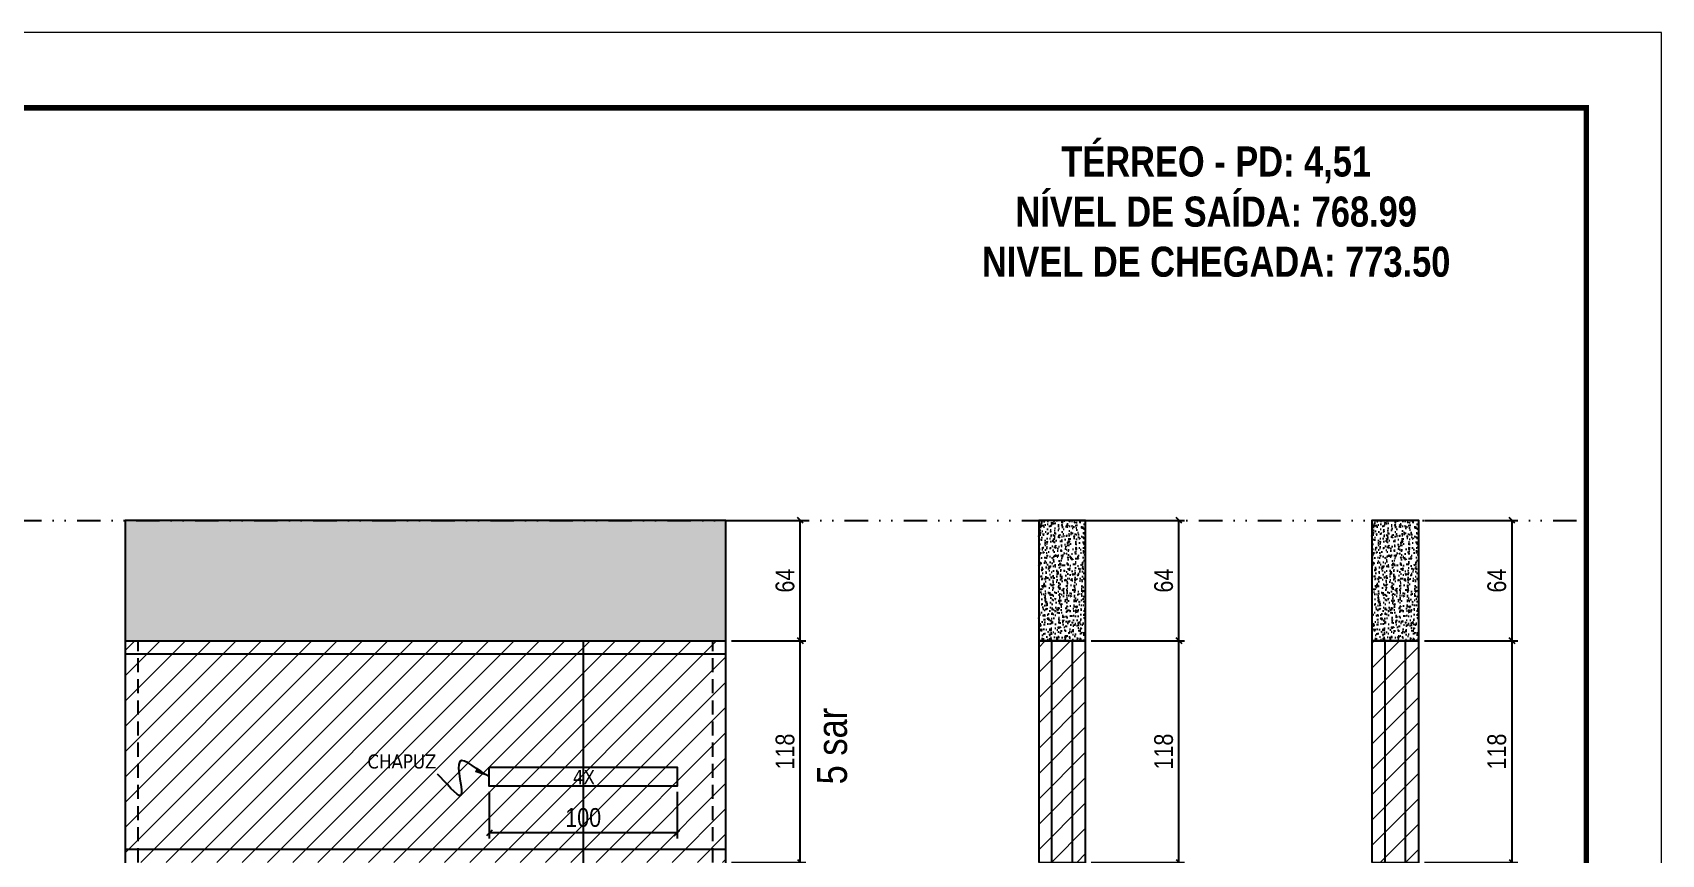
# Model space of a CAD drawing. Extents: x 14400 to 27878, y -21631 to 6985.
# Drawn here: x 18214 to 19082, y 5399 to 5836 of the extents above; entities that cross this region are included whole.
import ezdxf

# ---------------------------------------------------------------- set-up
doc = ezdxf.new("R2010")
doc.units = 0
for name, pattern in [('DASHED', [0.75, 0.5, -0.25]), ('DIVIDE2', [0.625, 0.25, -0.125, 0, -0.125, 0, -0.125]), ('HIDDEN', [0.375, 0.25, -0.125])]:
    doc.linetypes.add(name, pattern=pattern)
for name, color, linetype in [('COTA', 241, 'Continuous'), ('NOMENCLATURA', 7, 'Continuous'), ('Nível', 160, 'Continuous'), ('Painéis', 200, 'Continuous'), ('SARR_2.2x10', 60, 'Continuous'), ('SARR_2.2x7', 40, 'Continuous'), ('Sarrafo de Pressão', 42, 'HIDDEN'), ('texto', 7, 'Continuous')]:
    doc.layers.add(name, color=color, linetype=linetype)
for name, color, linetype, lineweight in [('Folhas', 255, 'Continuous', 9), ('Hachura', 251, 'Continuous', 9), ('SARRAFO DE PRESSAO', 251, 'DASHED', 9)]:
    doc.layers.add(name, color=color, linetype=linetype, lineweight=lineweight)
doc.styles.add('ARIAL_NARROW', font='ARIALN.TTF', dxfattribs={"height": 0.2})
doc.styles.add('COTA TECNICA', font='techl___.ttf', dxfattribs={"height": 10})
doc.styles.add('ROMANC', font='techb___.ttf', dxfattribs={"height": 2.5})
doc.styles.get("Standard").update_dxf_attribs({"font": 'arial.ttf'})
doc.dimstyles.new('PAINEL', dxfattribs={"dimtxt": 10, "dimasz": 3, "dimexe": 3, "dimexo": 3, "dimgap": 3, "dimtad": 1, "dimdec": 1, "dimzin": 12, "dimdsep": 46, "dimtxsty": 'COTA TECNICA', "dimblk1": 'OBLIQUE', "dimblk2": 'OBLIQUE', "dimsah": 1, "dimcen": 0.9, "dimclrd": 4, "dimclre": 4, "dimclrt": 240, "dimadec": 1, "dimazin": 3, "dimtfac": 1, "dimtdec": 1, "dimtmove": 0, "dimatfit": 3, "dimfxl": 1, "dimtolj": 1, "dimtzin": 12, "dimarcsym": 0})
doc.dimstyles.get("Standard").update_dxf_attribs({"dimtxt": 0.18, "dimasz": 0.18, "dimexe": 0.18, "dimexo": 0.0625, "dimgap": 0.09, "dimtad": 0, "dimtih": 1, "dimtoh": 1, "dimdec": 4, "dimzin": 0, "dimdsep": 46, "dimtxsty": 'Standard', "dimcen": 0.09, "dimadec": 0, "dimazin": 0, "dimtfac": 1, "dimtdec": 4, "dimtofl": 0, "dimtmove": 0, "dimatfit": 3, "dimfxl": 1, "dimtolj": 1, "dimtzin": 0, "dimarcsym": 0})

# ---------------------------------------------------------------- blocks, each defined once
blk = doc.blocks.new('9999999999')
at = {"layer": 'Folhas'}
blk.add_lwpolyline([(98138.98, 34190.21), (99623.98, 34190.21), (99623.98, 35240.21), (98138.98, 35240.21)], close=True, dxfattribs=at)
at = {"layer": 'Folhas', "color": 30, "const_width": 3}
blk.add_lwpolyline([(98213.98, 34230.21), (99583.98, 34230.21), (99583.98, 35200.21), (98213.98, 35200.21)], close=True, dxfattribs=at)
blk = doc.blocks.new('_Oblique')
at = {"color": 0, "linetype": 'ByBlock', "lineweight": -2}
blk.add_line((-0.5, -0.5), (0.5, 0.5), dxfattribs=at)
blk = doc.blocks.new('*D1802')
at = {"layer": 'COTA', "color": 4, "lineweight": -2, "transparency": 16777216}
for p, q in [((18586.67, 5512.44), (18626.31, 5512.44)), ((18623.31, 5394.44), (18623.31, 5512.44)), ((18586.67, 5394.44), (18626.31, 5394.44))]:
    blk.add_line(p, q, dxfattribs=at)
at = {"layer": 'Defpoints', "color": 0, "transparency": 16777216}
for p in [(18583.67, 5512.44), (18623.31, 5512.44), (18583.67, 5394.44)]:
    blk.add_point(p, dxfattribs=at)
at = {"layer": 'COTA', "color": 4, "lineweight": -2, "transparency": 16777216, "xscale": 3, "yscale": 3, "zscale": 3}
for p, rotation in [((18623.31, 5512.44), 90), ((18623.31, 5394.44), 270)]:
    blk.add_blockref('_Oblique', p, dxfattribs=dict(at, rotation=rotation))
at = {"layer": 'COTA', "color": 240, "transparency": 16777216, "insert": (18615.21, 5453.44), "char_height": 10, "attachment_point": 5, "rotation": 90, "style": 'COTA TECNICA'}
blk.add_mtext('\\A1;118', dxfattribs=at)
blk = doc.blocks.new('*D1803')
at = {"layer": 'COTA', "color": 4, "lineweight": -2, "transparency": 16777216}
for p, q in [((18778.3, 5576.44), (18827.96, 5576.44)), ((18824.96, 5512.42), (18824.96, 5576.44)), ((18778.3, 5512.42), (18827.96, 5512.42))]:
    blk.add_line(p, q, dxfattribs=at)
at = {"layer": 'Defpoints', "color": 0, "transparency": 16777216}
for p in [(18775.3, 5576.44), (18824.96, 5576.44), (18775.3, 5512.42)]:
    blk.add_point(p, dxfattribs=at)
at = {"layer": 'COTA', "color": 4, "lineweight": -2, "transparency": 16777216, "xscale": 3, "yscale": 3, "zscale": 3}
for p, rotation in [((18824.96, 5576.44), 90), ((18824.96, 5512.42), 270)]:
    blk.add_blockref('_Oblique', p, dxfattribs=dict(at, rotation=rotation))
at = {"layer": 'COTA', "color": 240, "transparency": 16777216, "insert": (18816.86, 5544.43), "char_height": 10, "attachment_point": 5, "rotation": 90, "style": 'COTA TECNICA'}
blk.add_mtext('\\A1;64', dxfattribs=at)
blk = doc.blocks.new('*D1835')
at = {"layer": 'COTA', "color": 4, "lineweight": -2, "transparency": 16777216}
for p, q in [((18955.76, 5576.44), (19005.42, 5576.44)), ((19002.42, 5512.42), (19002.42, 5576.44)), ((18955.76, 5512.42), (19005.42, 5512.42))]:
    blk.add_line(p, q, dxfattribs=at)
at = {"layer": 'Defpoints', "color": 0, "transparency": 16777216}
for p in [(18952.76, 5576.44), (19002.42, 5576.44), (18952.76, 5512.42)]:
    blk.add_point(p, dxfattribs=at)
at = {"layer": 'COTA', "color": 4, "lineweight": -2, "transparency": 16777216, "xscale": 3, "yscale": 3, "zscale": 3}
for p, rotation in [((19002.42, 5576.44), 90), ((19002.42, 5512.42), 270)]:
    blk.add_blockref('_Oblique', p, dxfattribs=dict(at, rotation=rotation))
at = {"layer": 'COTA', "color": 240, "transparency": 16777216, "insert": (18994.32, 5544.43), "char_height": 10, "attachment_point": 5, "rotation": 90, "style": 'COTA TECNICA'}
blk.add_mtext('\\A1;64', dxfattribs=at)
blk = doc.blocks.new('*D1836')
at = {"layer": 'COTA', "color": 4, "lineweight": -2, "transparency": 16777216}
for p, q in [((18955.76, 5512.42), (19005.42, 5512.42)), ((19002.42, 5394.42), (19002.42, 5512.42)), ((18955.76, 5394.42), (19005.42, 5394.42))]:
    blk.add_line(p, q, dxfattribs=at)
at = {"layer": 'Defpoints', "color": 0, "transparency": 16777216}
for p in [(18952.76, 5512.42), (19002.42, 5512.42), (18952.76, 5394.42)]:
    blk.add_point(p, dxfattribs=at)
at = {"layer": 'COTA', "color": 4, "lineweight": -2, "transparency": 16777216, "xscale": 3, "yscale": 3, "zscale": 3}
for p, rotation in [((19002.42, 5512.42), 90), ((19002.42, 5394.42), 270)]:
    blk.add_blockref('_Oblique', p, dxfattribs=dict(at, rotation=rotation))
at = {"layer": 'COTA', "color": 240, "transparency": 16777216, "insert": (18994.33, 5453.42), "char_height": 10, "attachment_point": 5, "rotation": 90, "style": 'COTA TECNICA'}
blk.add_mtext('\\A1;118', dxfattribs=at)
blk = doc.blocks.new('*D2069')
at = {"layer": 'COTA', "color": 4, "lineweight": -2, "transparency": 16777216}
for p, q in [((18586.67, 5576.44), (18626.31, 5576.44)), ((18623.31, 5512.44), (18623.31, 5576.44)), ((18586.67, 5512.44), (18626.31, 5512.44))]:
    blk.add_line(p, q, dxfattribs=at)
at = {"layer": 'Defpoints', "color": 0, "transparency": 16777216}
for p in [(18583.67, 5576.44), (18623.31, 5576.44), (18583.67, 5512.44)]:
    blk.add_point(p, dxfattribs=at)
at = {"layer": 'COTA', "color": 4, "lineweight": -2, "transparency": 16777216, "xscale": 3, "yscale": 3, "zscale": 3}
for p, rotation in [((18623.31, 5576.44), 90), ((18623.31, 5512.44), 270)]:
    blk.add_blockref('_Oblique', p, dxfattribs=dict(at, rotation=rotation))
at = {"layer": 'COTA', "color": 240, "transparency": 16777216, "insert": (18615.2, 5544.44), "char_height": 10, "attachment_point": 5, "rotation": 90, "style": 'COTA TECNICA'}
blk.add_mtext('\\A1;64', dxfattribs=at)
blk = doc.blocks.new('*D2070')
at = {"layer": 'COTA', "color": 4, "linetype": 'ByBlock', "lineweight": -2, "transparency": 16777216}
for p, q in [((18457.67, 5432.08), (18457.67, 5407.15)), ((18557.67, 5432.08), (18557.67, 5407.15)), ((18557.67, 5410.15), (18457.67, 5410.15))]:
    blk.add_line(p, q, dxfattribs=at)
at = {"layer": 'Defpoints', "color": 0, "linetype": 'ByBlock', "transparency": 16777216}
for p in [(18457.67, 5435.08), (18557.67, 5435.08), (18457.67, 5410.15)]:
    blk.add_point(p, dxfattribs=at)
at = {"layer": 'COTA', "color": 4, "linetype": 'ByBlock', "lineweight": -2, "transparency": 16777216, "xscale": 3, "yscale": 3, "zscale": 3, "rotation": 180}
blk.add_blockref('_Oblique', (18457.67, 5410.15), dxfattribs=at)
at = {"layer": 'COTA', "color": 4, "linetype": 'ByBlock', "lineweight": -2, "transparency": 16777216, "xscale": 3, "yscale": 3, "zscale": 3}
blk.add_blockref('_Oblique', (18557.67, 5410.15), dxfattribs=at)
at = {"layer": 'COTA', "color": 240, "linetype": 'ByBlock', "transparency": 16777216, "insert": (18507.67, 5418.26), "char_height": 10, "attachment_point": 5, "style": 'COTA TECNICA'}
blk.add_mtext('\\A1;100', dxfattribs=at)
blk = doc.blocks.new('*D2071')
at = {"layer": 'COTA', "color": 4, "lineweight": -2, "transparency": 16777216}
for p, q in [((18778.3, 5512.42), (18827.96, 5512.42)), ((18824.96, 5394.42), (18824.96, 5512.42)), ((18778.3, 5394.42), (18827.96, 5394.42))]:
    blk.add_line(p, q, dxfattribs=at)
at = {"layer": 'Defpoints', "color": 0, "transparency": 16777216}
for p in [(18775.3, 5512.42), (18824.96, 5512.42), (18775.3, 5394.42)]:
    blk.add_point(p, dxfattribs=at)
at = {"layer": 'COTA', "color": 4, "lineweight": -2, "transparency": 16777216, "xscale": 3, "yscale": 3, "zscale": 3}
for p, rotation in [((18824.96, 5512.42), 90), ((18824.96, 5394.42), 270)]:
    blk.add_blockref('_Oblique', p, dxfattribs=dict(at, rotation=rotation))
at = {"layer": 'COTA', "color": 240, "transparency": 16777216, "insert": (18816.87, 5453.42), "char_height": 10, "attachment_point": 5, "rotation": 90, "style": 'COTA TECNICA'}
blk.add_mtext('\\A1;118', dxfattribs=at)

msp = doc.modelspace()

# ---------------------------------------------------------------- hatches: boundary and pattern name
at = {"layer": 'COTA'}
h = msp.add_hatch(dxfattribs=at)
h.set_pattern_fill('AR-CONC', color=256, scale=0.03)
h.paths.add_polyline_path([(18583.67, 5576.44), (18263.67, 5576.44), (18263.67, 5512.44), (18583.67, 5512.44)])
h = msp.add_hatch(dxfattribs=at)
h.set_pattern_fill('AR-CONC', color=256, scale=0.03)
h.set_pattern_definition([(50, (-106.22, 91), (5.4655401, -0.4781726), [0.5715, -6.2865]), (355, (-106.22, 91), (-1.0573026, 5.7317054), [0.4572, -5.0292175]), (100.451445, (-105.7646, 90.96), (4.4082374, 5.2535326), [0.4857003, -5.3427073]), (46.1842, (-106.22, 92.524), (8.1323712, -1.2612698), [0.85725, -9.42975]), (96.635558, (-105.542, 92.419), (7.122124, 7.4227837), [0.7285507, -8.0140682]), (351.18415, (-106.22, 92.524), (7.122124, 7.4227837), [0.685799, -7.543792]), (21, (-105.458, 92.143), (4.5484317, -3.0679559), [0.5715, -6.2865]), (326, (-105.458, 92.143), (1.8540609, 5.525639), [0.4572, -5.0292]), (71.451445, (-105.079, 91.8873), (6.4024926, 2.457683), [0.4857003, -5.3426981]), (37.5, (-106.22, 91), (0.0926581, 2.53665117), [0, -4.96824, 0, -5.1054, 0, -5.04825]), (7.5, (-106.22, 91), (2.00458988, 3.00541724), [0, -2.91084, 0, -4.85394, 0, -1.92405]), (327.5, (-107.9193, 91), (4.06771786, -0.17186232), [0, -1.905, 0, -5.9436, 0, -7.8867]), (317.5, (-108.6813, 91), (4.44387544, 0.7627947), [0, -2.4765, 0, -3.94716, 0, -5.6007])])
h.paths.add_polyline_path([(18775.3, 5576.44), (18750.3, 5576.44), (18750.3, 5512.42), (18775.3, 5512.42)])
h = msp.add_hatch(dxfattribs=at)
h.set_pattern_fill('AR-CONC', color=256, scale=0.03)
h.set_pattern_definition([(50, (71.2395, 91), (5.4655401, -0.4781726), [0.5715, -6.2865]), (355, (71.2395, 91), (-1.0573026, 5.7317054), [0.4572, -5.0292175]), (100.451445, (71.695, 90.96), (4.4082374, 5.2535326), [0.4857003, -5.3427073]), (46.1842, (71.2395, 92.524), (8.1323712, -1.2612698), [0.85725, -9.42975]), (96.635558, (71.917, 92.419), (7.122124, 7.4227837), [0.7285507, -8.0140682]), (351.18415, (71.2395, 92.524), (7.122124, 7.4227837), [0.685799, -7.543792]), (21, (72.0015, 92.143), (4.5484317, -3.0679559), [0.5715, -6.2865]), (326, (72.0015, 92.143), (1.8540609, 5.525639), [0.4572, -5.0292]), (71.451445, (72.3805, 91.8873), (6.4024926, 2.457683), [0.4857003, -5.3426981]), (37.5, (71.2395, 91), (0.0926581, 2.53665117), [0, -4.96824, 0, -5.1054, 0, -5.04825]), (7.5, (71.2395, 91), (2.00458988, 3.00541724), [0, -2.91084, 0, -4.85394, 0, -1.92405]), (327.5, (69.5402, 91), (4.06771786, -0.17186232), [0, -1.905, 0, -5.9436, 0, -7.8867]), (317.5, (68.7782, 91), (4.44387544, 0.7627947), [0, -2.4765, 0, -3.94716, 0, -5.6007])])
h.paths.add_polyline_path([(18952.76, 5576.44), (18927.76, 5576.44), (18927.76, 5512.42), (18952.76, 5512.42)])
at = {"layer": 'Hachura', "linetype": 'ByBlock'}
h = msp.add_hatch(dxfattribs=at)
h.set_pattern_fill('ANSI31', color=256, scale=3)
h.paths.add_polyline_path([(18020.94, 5576.44), (17776.94, 5576.44), (17776.94, 5464.44), (18020.94, 5464.44)])
h.paths.add_polyline_path([(18096.94, 5576.44), (18020.94, 5576.44), (18020.94, 5464.44), (18096.94, 5464.44)])
h.paths.add_polyline_path([(18096.94, 5464.44), (18020.94, 5464.44), (18020.94, 5342.44), (18096.94, 5342.44)])
h.paths.add_polyline_path([(18020.94, 5464.44), (17776.94, 5464.44), (17776.94, 5342.44), (18020.94, 5342.44)])
h.paths.add_polyline_path([(18507.64, 5512.44), (18263.67, 5512.44), (18263.67, 5394.44), (18507.65, 5394.44)])
h.paths.add_polyline_path([(18583.67, 5512.44), (18507.64, 5512.44), (18507.65, 5394.44), (18583.67, 5394.44)])
h.paths.add_polyline_path([(18775.3, 5512.42), (18750.3, 5512.42), (18750.3, 5394.42), (18775.3, 5394.42)])
h.paths.add_polyline_path([(18952.76, 5512.42), (18927.76, 5512.42), (18927.76, 5394.42), (18952.76, 5394.42)])

# ---------------------------------------------------------------- linework, layer by layer
at = {"layer": 'COTA'}
msp.add_lwpolyline([(18263.67, 5512.44), (18583.67, 5512.44), (18583.67, 5576.44), (18263.67, 5576.44)], close=True, dxfattribs=at)
at = {"layer": 'COTA', "linetype": 'ByBlock'}
for points in [[(18750.3, 5512.42), (18775.3, 5512.42), (18775.3, 5576.44), (18750.3, 5576.44)], [(18927.76, 5512.42), (18952.76, 5512.42), (18952.76, 5576.44), (18927.76, 5576.44)]]:
    msp.add_lwpolyline(points, close=True, dxfattribs=at)
at = {"layer": 'Nível', "color": 4, "linetype": 'DIVIDE2', "ltscale": 50}
msp.add_line((17671.97, 5576.44), (19041.97, 5576.44), dxfattribs=at)
at = {"layer": 'Painéis'}
for p, q in [((18263.67, 5512.44), (18263.67, 5249.44)), ((18263.67, 5512.44), (18583.67, 5512.44)), ((18507.64, 5512.44), (18507.67, 5127.44)), ((18583.67, 5249.44), (18583.67, 5512.44))]:
    msp.add_line(p, q, dxfattribs=at)
for points in [[(18750.3, 5394.42), (18775.3, 5394.42), (18775.3, 5512.42), (18750.3, 5512.42)], [(18927.76, 5394.42), (18952.76, 5394.42), (18952.76, 5512.42), (18927.76, 5512.42)]]:
    msp.add_lwpolyline(points, close=True, dxfattribs=at)
at = {"layer": 'SARR_2.2x10'}
msp.add_lwpolyline([(18457.67, 5445.08), (18557.67, 5445.08), (18557.67, 5435.08), (18457.67, 5435.08)], close=True, dxfattribs=at)
at = {"layer": 'SARR_2.2x7'}
for p, q in [((18757.28, 5394.44), (18757.28, 5512.42)), ((18768.32, 5394.44), (18768.32, 5512.42)), ((18934.74, 5394.44), (18934.74, 5512.42)), ((18945.74, 5394.44), (18945.74, 5512.42)), ((18263.67, 5505.44), (18507.67, 5505.44)), ((18507.67, 5505.44), (18583.67, 5505.44)), ((18263.67, 5401.44), (18507.67, 5401.44)), ((18507.67, 5401.44), (18583.67, 5401.44))]:
    msp.add_line(p, q, dxfattribs=at)
at = {"layer": 'Sarrafo de Pressão', "ltscale": 30}
for p, q in [((18270.67, 5394.44), (18270.67, 5512.44)), ((18576.67, 5394.44), (18576.67, 5512.44))]:
    msp.add_line(p, q, dxfattribs=at)

# ---------------------------------------------------------------- block references
at = {"layer": 'SARRAFO DE PRESSAO', "color": 6, "linetype": 'ByBlock'}
msp.add_blockref('9999999999', (-80542.01, -29404.05), dxfattribs=at)

# ---------------------------------------------------------------- texts
at = {"layer": 'NOMENCLATURA', "style": 'ARIAL_NARROW'}
msp.add_text('5 sar', height=16, rotation=90, dxfattribs=at).set_placement((18648.18, 5435.96))
at = {"layer": 'NOMENCLATURA', "color": 2, "insert": (18844.81, 5802.21), "char_height": 16, "attachment_point": 2, "style": 'ROMANC'}
msp.add_mtext_dynamic_manual_height_columns('\\PTÉRREO - PD: 4,51\\PNÍVEL DE SAÍDA: 768.99\\PNIVEL DE CHEGADA: 773.50', width=432.3511, gutter_width=1, heights=[0], dxfattribs=at)
at = {"layer": 'texto', "color": 0, "char_height": 7.5, "attachment_point": 5}
for s, insert in [('{\\fTahoma|b0|i0|c0|p34;\\C4;CHAPUZ}', (18411.12, 5448.1)), ('{\\fTahoma|b0|i0|c0|p34;\\C4;4X}', (18508.06, 5439.79))]:
    msp.add_mtext(s, dxfattribs=dict(at, insert=insert))

# ---------------------------------------------------------------- dimensions: what is measured, and where the dimension line sits
at = {"layer": 'COTA'}
for base, p1, p2, picture, middle in [((18623.31, 5576.44), (18583.67, 5512.44), (18583.67, 5576.44), '*D2069', (18615.2, 5544.44)), ((18824.96, 5576.44), (18775.3, 5512.42), (18775.3, 5576.44), '*D1803', (18816.86, 5544.43)), ((19002.42, 5576.44), (18952.76, 5512.42), (18952.76, 5576.44), '*D1835', (18994.32, 5544.43)), ((18623.31, 5512.44), (18583.67, 5394.44), (18583.67, 5512.44), '*D1802', (18615.21, 5453.44)), ((18824.96, 5512.42), (18775.3, 5394.42), (18775.3, 5512.42), '*D2071', (18816.87, 5453.42)), ((19002.42, 5512.42), (18952.76, 5394.42), (18952.76, 5512.42), '*D1836', (18994.33, 5453.42))]:
    dim = msp.add_linear_dim(base=base, p1=p1, p2=p2, angle=90, dimstyle='PAINEL', dxfattribs=at)
    dim.commit()
    dim.dimension.update_dxf_attribs({"geometry": picture, "text_midpoint": middle})
at = {"layer": 'COTA', "linetype": 'ByBlock'}
dim = msp.add_linear_dim(base=(18457.67, 5410.15), p1=(18557.67, 5435.08), p2=(18457.67, 5435.08), dimstyle='PAINEL', dxfattribs=at)
dim.commit()
dim.dimension.update_dxf_attribs({"geometry": '*D2070', "text_midpoint": (18507.67, 5418.26)})

# ---------------------------------------------------------------- leaders
at = {"layer": 'COTA', "path_type": 1}
msp.add_leader([(18457.67, 5440.08), (18441.88, 5448.1), (18442.47, 5430.23), (18430.03, 5441.37)], dimstyle='Standard', override={"dimasz": 8}, dxfattribs=at)

doc.saveas('drawing.dxf')
